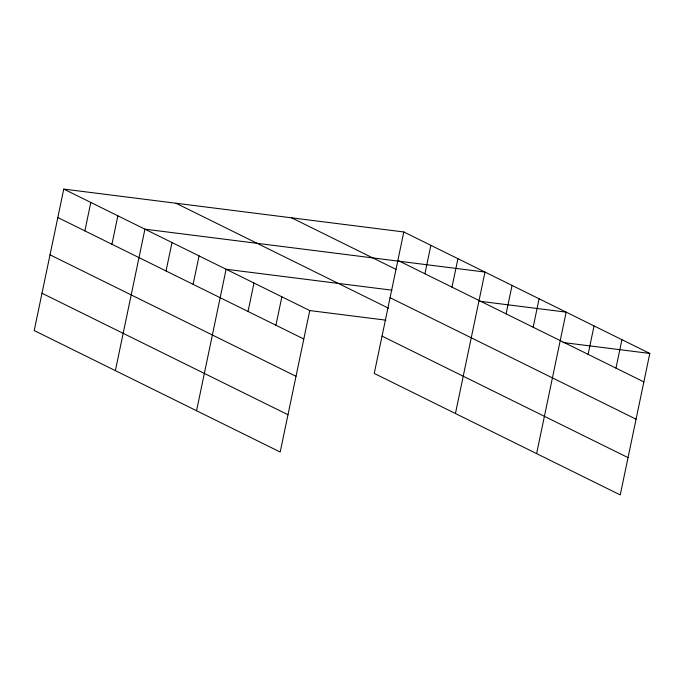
<?xml version="1.0" encoding="UTF-8"?>
<svg xmlns="http://www.w3.org/2000/svg" width="684" height="684" viewBox="0 0 684 684"><rect width="100%" height="100%" fill="white"/><g stroke="black" fill="none" stroke-linecap="round" stroke-linejoin="round"><path stroke-width="1.03" d="M63.757 189.083L34.2 330.552L280.192 452.03L309.749 310.57L63.757 189.083L403.808 231.97L649.8 353.448L620.243 494.917L374.251 373.43L403.808 231.97M84.867 230.884L90.81 202.447M111.928 244.248L117.87 215.811M115.374 370.634L144.931 229.174L484.982 272.061L455.433 413.521M166.05 270.975L171.992 242.538M193.11 284.339L199.053 255.901M196.556 410.725L226.105 269.265L391.932 290.178M248.044 311.468L253.986 283.031M275.926 325.242L281.868 296.805M424.926 273.771L430.869 245.334M451.987 287.135L457.929 258.697M506.1 313.862L512.042 285.425M533.161 327.226L539.103 298.78M536.607 453.612L566.164 312.143L479.356 301.199M588.103 354.355L594.045 325.917M615.976 368.12L621.918 339.683M309.749 310.57L385.973 320.18M562.992 342.504L649.8 353.448M397.866 260.407L643.858 381.894M291.589 217.82L396.096 269.428M390.077 297.702L636.069 419.189M175.968 203.233L388.512 308.202M382.048 336.135L628.04 457.622M57.815 217.521L303.807 339.007M50.017 254.824L296.01 376.303M41.989 293.248L287.99 414.735"/></g></svg>
